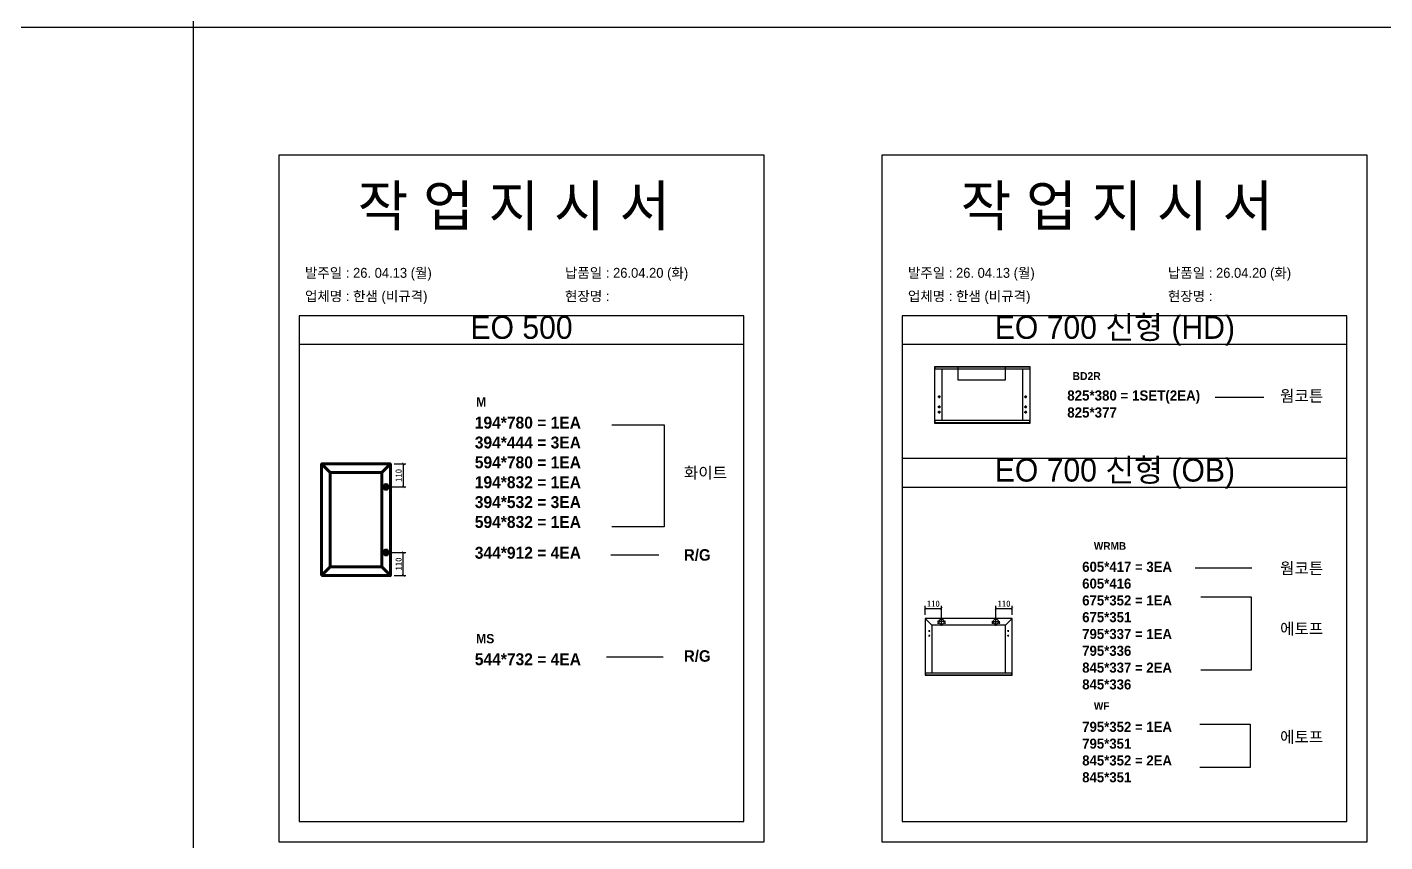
# Model space of a CAD drawing. Header units: millimetres. Extents: x -44117 to 256353, y -2095463 to 65325.
# Drawn here: x 109641 to 115021, y -866264 to -863036 of the extents above; entities that cross this region are included whole.
import ezdxf

# ---------------------------------------------------------------- set-up
doc = ezdxf.new("R2010")
doc.units = ezdxf.units.MM
doc.header["$LTSCALE"] = 10
doc.layers.add('Layer1', color=7, linetype='Continuous', lineweight=70)
doc.styles.add('MtX_Gulim', font='')
doc.styles.get('MtX_Gulim').set_extended_font_data('Gulim', bold=True)
doc.dimstyles.new('ISO-25', dxfattribs={"dimtxt": 2.5, "dimasz": 2.5, "dimexe": 1, "dimexo": 1, "dimtad": 1, "dimtxsty": 'Standard', "dimblk": 'ARCHTICK', "dimcen": 2.5, "dimadec": 0, "dimazin": 0, "dimtfac": 1, "dimtmove": 0, "dimatfit": 3, "dimfxl": 0, "dimarcsym": 0})

# ---------------------------------------------------------------- blocks, each defined once
blk = doc.blocks.new('_ArchTick')
at = {"color": 0, "linetype": 'ByBlock', "const_width": 0.15}
blk.add_lwpolyline([(-0.5, -0.5), (0.5, 0.5)], dxfattribs=at)
blk = doc.blocks.new('*D5615')
at = {"color": 0, "lineweight": -2}
for p, q in [((113199.4, -865363.5), (113199.4, -865328.9)), ((113199.4, -865338.9), (113263.9, -865338.9)), ((113263.9, -865376.2), (113263.9, -865328.9))]:
    blk.add_line(p, q, dxfattribs=at)
at = {"layer": 'Defpoints', "color": 0}
for p in [(113199.4, -865378.5), (113263.9, -865338.9), (113263.9, -865391.2)]:
    blk.add_point(p, dxfattribs=at)
at = {"color": 0, "lineweight": -2, "xscale": 10, "yscale": 10, "zscale": 10, "rotation": 180}
blk.add_blockref('_ArchTick', (113199.4, -865338.9), dxfattribs=at)
at = {"color": 0, "lineweight": -2, "xscale": 10, "yscale": 10, "zscale": 10}
blk.add_blockref('_ArchTick', (113263.9, -865338.9), dxfattribs=at)
at = {"color": 0, "insert": (113231.7, -865320.1), "char_height": 25, "attachment_point": 5}
blk.add_mtext('110', dxfattribs=at)
blk = doc.blocks.new('*D5616')
at = {"color": 0, "lineweight": -2}
for p, q in [((113479.5, -865376.2), (113479.5, -865328.9)), ((113479.5, -865338.9), (113544, -865338.9)), ((113544, -865363.5), (113544, -865328.9))]:
    blk.add_line(p, q, dxfattribs=at)
at = {"layer": 'Defpoints', "color": 0}
for p in [(113544, -865338.9), (113544, -865378.5), (113479.5, -865391.2)]:
    blk.add_point(p, dxfattribs=at)
at = {"color": 0, "lineweight": -2, "xscale": 10, "yscale": 10, "zscale": 10, "rotation": 180}
blk.add_blockref('_ArchTick', (113479.5, -865338.9), dxfattribs=at)
at = {"color": 0, "lineweight": -2, "xscale": 10, "yscale": 10, "zscale": 10}
blk.add_blockref('_ArchTick', (113544, -865338.9), dxfattribs=at)
at = {"color": 0, "insert": (113511.7, -865320.1), "char_height": 25, "attachment_point": 5}
blk.add_mtext('110', dxfattribs=at)
blk = doc.blocks.new('*D5617')
at = {"color": 0, "lineweight": -2}
for p, q in [((111095.5, -864766), (111141.4, -864766)), ((111131.4, -864766), (111131.4, -864857.4)), ((111078, -864857.4), (111141.4, -864857.4))]:
    blk.add_line(p, q, dxfattribs=at)
at = {"layer": 'Defpoints', "color": 0}
for p in [(111080.5, -864766), (111063, -864857.4), (111131.4, -864857.4)]:
    blk.add_point(p, dxfattribs=at)
at = {"color": 0, "lineweight": -2, "xscale": 10, "yscale": 10, "zscale": 10}
for p, rotation in [((111131.4, -864766), 90), ((111131.4, -864857.4), 270)]:
    blk.add_blockref('_ArchTick', p, dxfattribs=dict(at, rotation=rotation))
at = {"color": 0, "insert": (111112.7, -864811.7), "char_height": 25, "attachment_point": 5, "rotation": 90}
blk.add_mtext('110', dxfattribs=at)
blk = doc.blocks.new('*D5618')
at = {"color": 0, "lineweight": -2}
for p, q in [((111078, -865116.9), (111141.4, -865116.9)), ((111131.4, -865208.3), (111131.4, -865116.9)), ((111095.5, -865208.3), (111141.4, -865208.3))]:
    blk.add_line(p, q, dxfattribs=at)
at = {"layer": 'Defpoints', "color": 0}
for p in [(111063, -865116.9), (111131.4, -865116.9), (111080.5, -865208.3)]:
    blk.add_point(p, dxfattribs=at)
at = {"color": 0, "lineweight": -2, "xscale": 10, "yscale": 10, "zscale": 10}
for p, rotation in [((111131.4, -865116.9), 90), ((111131.4, -865208.3), 270)]:
    blk.add_blockref('_ArchTick', p, dxfattribs=dict(at, rotation=rotation))
at = {"color": 0, "insert": (111112.7, -865162.6), "char_height": 25, "attachment_point": 5, "rotation": 90}
blk.add_mtext('110', dxfattribs=at)

msp = doc.modelspace()

# ---------------------------------------------------------------- linework, layer by layer
at = {"color": 1}
for p, q in [((104260.77588, -863035.78063), (196529.92274, -863035.78063)), ((104260.77588, -863035.78063), (196529.92274, -863035.78063)), ((106472.62401, -863035.78063), (198741.77087, -863035.78063)), ((106472.62401, -863035.78063), (198741.77087, -863035.78063))]:
    msp.add_line(p, q, dxfattribs=at)
for p, q in [((112481.16866, -864179.13065), (110718.24505, -864179.13065)), ((114870.48162, -864179.13065), (113107.55801, -864179.13065)), ((112481.16866, -864293.60621), (110718.24505, -864293.60621)), ((114870.48162, -864293.60621), (113107.55801, -864293.60621)), ((113236.56631, -864381.71354), (113236.56631, -864603.98436)), ((113615.5094, -864382.28673), (113236.56631, -864382.28673)), ((113615.5094, -864390.94829), (113236.56631, -864390.94829)), ((113615.19096, -864381.3951), (113236.88475, -864381.3951)), ((113238.1585, -864381.3951), (113238.1585, -864390.94829)), ((113265.22587, -864390.94829), (113265.22587, -864594.74962)), ((113586.84984, -864594.74962), (113586.84984, -864390.94829)), ((113613.9172, -864381.3951), (113613.9172, -864390.94829)), ((113615.5094, -864603.98436), (113615.5094, -864381.71354)), ((113259.97161, -864499.85462), (113249.46311, -864499.85462)), ((113254.71736, -864494.60037), (113254.71736, -864505.10887)), ((113592.10409, -864499.85462), (113602.6126, -864499.85462)), ((113597.35835, -864494.60037), (113597.35835, -864505.10887)), ((114541.34583, -864503.19175), (114348.28516, -864503.19175)), ((113259.97161, -864540.61489), (113249.46311, -864540.61489)), ((113259.97161, -864560.99502), (113249.46311, -864560.99502)), ((113254.71736, -864535.36063), (113254.71736, -864545.86914)), ((113254.71736, -864555.74077), (113254.71736, -864566.24927)), ((113592.10409, -864540.61489), (113602.6126, -864540.61489)), ((113592.10409, -864560.99502), (113602.6126, -864560.99502)), ((113597.35835, -864535.36063), (113597.35835, -864545.86914)), ((113597.35835, -864555.74077), (113597.35835, -864566.24927)), ((113615.5094, -864594.74962), (113236.56631, -864594.74962)), ((113615.5094, -864603.41117), (113236.56631, -864603.41117)), ((113236.88475, -864604.3028), (113615.19096, -864604.3028)), ((113238.1585, -864594.74962), (113238.1585, -864604.3028)), ((113613.9172, -864604.3028), (113613.9172, -864594.74962)), ((114870.48162, -864744.66007), (113107.55801, -864744.66007)), ((114870.48162, -864859.13563), (113107.55801, -864859.13563)), ((111953.78542, -865125.99563), (112143.27089, -865125.99563)), ((114269.01527, -865177.49161), (114494.34158, -865177.49161)), ((113199.12129, -865378.47646), (113199.12129, -865602.81679)), ((113225.46204, -865404.81722), (113199.20797, -865378.26719)), ((113544.00712, -865378.1805), (113199.41725, -865378.1805)), ((113263.93729, -865407.34631), (113263.93729, -865375.05948)), ((113479.48708, -865407.34631), (113479.48708, -865375.05948)), ((113517.96233, -865404.81722), (113544.2164, -865378.26719)), ((113544.30308, -865602.81679), (113544.30308, -865378.47646)), ((113212.43965, -865427.90237), (113218.35892, -865427.90237)), ((113215.39928, -865424.94273), (113215.39928, -865430.862)), ((113225.46204, -865404.81722), (113225.46204, -865594.82578)), ((113517.96233, -865404.81722), (113225.46204, -865404.81722)), ((113280.08072, -865391.20289), (113247.79388, -865391.20289)), ((113252.98665, -865397.12216), (113248.25123, -865397.12216)), ((113250.61894, -865394.75446), (113250.61894, -865399.48987)), ((113279.62336, -865397.12216), (113274.88795, -865397.12216)), ((113277.25565, -865394.75446), (113277.25565, -865399.48987)), ((113463.34366, -865391.20289), (113495.6305, -865391.20289)), ((113468.53644, -865397.12216), (113463.80102, -865397.12216)), ((113466.16873, -865394.75446), (113466.16873, -865399.48987)), ((113495.17315, -865397.12216), (113490.43773, -865397.12216)), ((113492.80544, -865394.75446), (113492.80544, -865399.48987)), ((113517.96233, -865594.23385), (113517.96233, -865404.81722)), ((113530.98473, -865427.90237), (113525.06546, -865427.90237)), ((113528.0251, -865424.94273), (113528.0251, -865430.862)), ((113212.43965, -865446.84403), (113218.35892, -865446.84403)), ((113215.39928, -865443.8844), (113215.39928, -865449.80367)), ((113530.98473, -865446.84403), (113525.06546, -865446.84403)), ((113528.0251, -865443.8844), (113528.0251, -865449.80367)), ((111935.90944, -865529.99295), (112161.14688, -865529.99295)), ((113199.12129, -865594.23385), (113544.30308, -865594.23385)), ((113199.12129, -865602.28406), (113544.00712, -865602.28406)), ((113199.41725, -865603.11275), (113544.00712, -865603.11275)), ((113200.6011, -865594.23385), (113200.6011, -865603.11275)), ((113542.82327, -865603.11275), (113542.82327, -865594.23385))]:
    msp.add_line(p, q)
for p in [(110300.49669, 21924.9366), (110300.49669, 14161.07811), (110300.49669, 18584.38997), (110300.49669, 10820.53148), (110300.49669, 18627.87121), (110300.49669, 10864.01272), (110300.49669, 15287.32457), (110300.49669, 7523.46608), (110300.49669, 3746.75115), (110300.49669, 21924.9366), (110300.49669, 14161.07811), (110300.49669, 18584.38997), (110300.49669, 10820.53148), (110300.49669, 18627.87121), (110300.49669, 10864.01272), (110300.49669, 15287.32457), (110300.49669, 7523.46608), (110300.49669, 3746.75115), (110300.49669, 21924.9366), (110300.49669, 14161.07811), (110300.49669, 18584.38997), (110300.49669, 10820.53148), (110300.49669, 18627.87121), (110300.49669, 10864.01272), (110300.49669, 15287.32457), (110300.49669, 7523.46608), (110300.49669, 3746.75115), (110300.49669, 21924.9366), (110300.49669, 14161.07811), (110300.49669, 18584.38997), (110300.49669, 10820.53148), (110300.49669, 18627.87121), (110300.49669, 10864.01272), (110300.49669, 15287.32457), (110300.49669, 7523.46608), (110300.49669, 3746.75115), (110300.49669, 21924.9366), (110300.49669, 14161.07811), (110300.49669, 18584.38997), (110300.49669, 10820.53148), (110300.49669, 18627.87121), (110300.49669, 10864.01272), (110300.49669, 15287.32457), (110300.49669, 7523.46608), (110300.49669, 3746.75115), (110300.49669, 21924.9366), (110300.49669, 14161.07811), (110300.49669, 18584.38997), (110300.49669, 10820.53148), (110300.49669, 18627.87121), (110300.49669, 10864.01272), (110300.49669, 15287.32457), (110300.49669, 7523.46608), (110300.49669, 3746.75115), (110300.49669, 21924.9366), (110300.49669, 14161.07811), (110300.49669, 18584.38997), (110300.49669, 10820.53148), (110300.49669, 18627.87121), (110300.49669, 10864.01272), (110300.49669, 15287.32457), (110300.49669, 7523.46608), (110300.49669, 3746.75115), (110300.49669, 21924.9366), (110300.49669, 14161.07811), (110300.49669, 18584.38997), (110300.49669, 10820.53148), (110300.49669, 18627.87121), (110300.49669, 10864.01272), (110300.49669, 15287.32457), (110300.49669, 7523.46608), (110300.49669, 3746.75115), (110300.49669, 21924.9366), (110300.49669, 14161.07811), (110300.49669, 18584.38997), (110300.49669, 10820.53148), (110300.49669, 18627.87121), (110300.49669, 10864.01272), (110300.49669, 15287.32457), (110300.49669, 7523.46608), (110300.49669, 3746.75115), (110300.49669, 21924.9366), (110300.49669, 14161.07811), (110300.49669, 18584.38997), (110300.49669, 10820.53148), (110300.49669, 18627.87121), (110300.49669, 10864.01272), (110300.49669, 15287.32457), (110300.49669, 7523.46608), (110300.49669, 3746.75115), (110300.49669, 12702.87182), (110300.49669, 4939.01333), (110300.49669, 9362.32519), (110300.49669, 1598.4667), (110300.49669, 9405.80642), (110300.49669, 1641.94794), (110300.49669, 6065.25979), (110300.49669, -1698.5987), (110300.49669, -5475.31363), (110300.49669, 12702.87182), (110300.49669, 4939.01333), (110300.49669, 9362.32519), (110300.49669, 1598.4667), (110300.49669, 9405.80642), (110300.49669, 1641.94794), (110300.49669, 6065.25979), (110300.49669, -1698.5987), (110300.49669, -5475.31363), (110300.49669, 12702.87182), (110300.49669, 4939.01333), (110300.49669, 9362.32519), (110300.49669, 1598.4667), (110300.49669, 9405.80642), (110300.49669, 1641.94794), (110300.49669, 6065.25979), (110300.49669, -1698.5987), (110300.49669, -5475.31363), (110300.49669, 12702.87182), (110300.49669, 4939.01333), (110300.49669, 9362.32519), (110300.49669, 1598.4667), (110300.49669, 9405.80642), (110300.49669, 1641.94794), (110300.49669, 6065.25979), (110300.49669, -1698.5987), (110300.49669, -5475.31363), (110300.49669, 12702.87182), (110300.49669, 4939.01333), (110300.49669, 9362.32519), (110300.49669, 1598.4667), (110300.49669, 9405.80642), (110300.49669, 1641.94794), (110300.49669, 6065.25979), (110300.49669, -1698.5987), (110300.49669, -5475.31363)]:
    msp.add_xline(p, (0, 1), dxfattribs=at)
for points in [[(110638.11216, -866263.53629), (112561.30155, -866263.53629), (112561.30155, -863543.59701), (110638.11216, -863543.59701)], [(113027.42512, -866263.53629), (114950.61451, -866263.53629), (114950.61451, -863543.59701), (113027.42512, -863543.59701)]]:
    msp.add_lwpolyline(points, close=True)
for points in [[(110718.24505, -864179.13065), (110718.24505, -866183.40339), (112481.16866, -866183.40339), (112481.16866, -864179.13065)], [(113107.55801, -864179.13065), (113107.55801, -866183.40339), (114870.48162, -866183.40339), (114870.48162, -864179.13065)], [(113516.43724, -864381.3951), (113516.43724, -864434.89989), (113330.69455, -864434.89989), (113330.69455, -864381.3951)], [(111957.36062, -864611.16718), (112164.72208, -864611.16718), (112164.72208, -865015.16451), (111957.36062, -865015.16451)], [(114291.082, -865293.31041), (114491.29306, -865293.31041), (114491.29306, -865582.90141), (114291.082, -865582.90141)], [(114287.5068, -865797.41326), (114487.71786, -865797.41326), (114487.71786, -865969.02274), (114287.5068, -865969.02274)]]:
    msp.add_lwpolyline(points)
for centre, radius in [((113254.71736, -864499.85462), 3.1844), ((113597.35835, -864499.85462), 3.1844), ((113254.71736, -864540.61489), 3.1844), ((113254.71736, -864560.99502), 3.1844), ((113597.35835, -864540.61489), 3.1844), ((113597.35835, -864560.99502), 3.1844), ((113215.39928, -865427.90237), 0.88789), ((113250.61894, -865397.12216), 0.94708), ((113263.93729, -865391.20289), 10.35872), ((113277.25565, -865397.12216), 0.94708), ((113466.16873, -865397.12216), 0.94708), ((113479.48708, -865391.20289), 10.35872), ((113492.80544, -865397.12216), 0.94708), ((113528.0251, -865427.90237), 0.88789), ((113215.39928, -865446.84403), 0.88789), ((113528.0251, -865446.84403), 0.88789)]:
    msp.add_circle(centre, radius)
for centre, radius, start, end in [((113236.88475, -864381.71354), 0.31844, 90, 180), ((113615.19096, -864381.71354), 0.31844, 0, 90), ((113236.88475, -864603.98436), 0.31844, 180, 270), ((113615.19096, -864603.98436), 0.31844, 270, 0), ((113199.41725, -865378.47646), 0.29596, 90, 180), ((113544.00712, -865378.47646), 0.29596, 0, 90), ((113199.41725, -865602.81679), 0.29596, 180, 270), ((113544.00712, -865602.81679), 0.29596, 270, 0)]:
    msp.add_arc(centre, radius, start, end)
at = {"layer": 'Layer1'}
for p, q in [((110841.36397, -864800.11058), (110807.2084, -864765.95501)), ((111046.29739, -864800.11058), (111080.45296, -864765.95501)), ((111063.00939, -864843.23144), (111063.00939, -864871.62574)), ((111063.00939, -865131.06051), (111063.00939, -865102.66622)), ((110807.2084, -865208.33695), (110841.36397, -865174.18138)), ((111080.45296, -865208.33695), (111046.29739, -865174.18138)), ((111046.29739, -865174.18138), (111080.45296, -865208.33695))]:
    msp.add_line(p, q, dxfattribs=at)
for points in [[(110807.2084, -865208.33695), (111080.45296, -865208.33695), (111080.45296, -864765.95501), (110807.2084, -864765.95501)], [(110841.36397, -865174.18138), (111046.29739, -865174.18138), (111046.29739, -864800.11058), (110841.36397, -864800.11058)], [(111077.20654, -864857.42859), (111048.81225, -864857.42859)], [(111077.20654, -865116.86337), (111048.81225, -865116.86337)]]:
    msp.add_lwpolyline(points, close=True, dxfattribs=at)
for centre in [(111063.00939, -864857.42859), (111063.00939, -865116.86337)]:
    msp.add_circle(centre, 9.46476, dxfattribs=at)

# ---------------------------------------------------------------- texts
at = {"linetype": 'Continuous', "style": 'MtX_Gulim'}
for s, height, p in [('BD2R', 31.421769, (113783.13621, -864433.90575)), ('M', 36.77584, (111419.947, -864539.44673)), ('WRMB', 30.315933, (113867.76931, -865106.38625)), ('MS', 36.775844, (111419.947, -865476.98642)), ('WF', 30.315933, (113867.76931, -865740.51884))]:
    msp.add_text(s, height=height, dxfattribs=at).set_placement(p)
at = {"attachment_point": 1}
for s, width, gutter_width, heights, insert, char_height in [('{\\fGulim|b0|i0|c129|p50;작 업 지 시 서}', 3786.0728481, 14.30944, [-178.40505], (110950.40905, -863662.83762), 160.2657825), ('{\\fGulim|b0|i0|c129|p50;작 업 지 시 서}', 3786.0728481, 14.30944, [-178.40505], (113339.722, -863662.83762), 160.2657825), ('\\pt11;{\\fGulim|b0|i0|c129|p50;발주일 : 26. 04.13 (월)}', 3786.0728481, 14.30944, [39.49878], (110741.56616, -863989.58134), 39.2651167), ('{\\fGulim|b0|i0|c129|p50;납품일 : 26.04.20 (화)}', 3786.0728481, 14.30944, [40.16974], (111771.82099, -863989.58134), 39.2651167), ('\\pt11;{\\fGulim|b0|i0|c129|p50;발주일 : 26. 04.13 (월)}', 3786.0728481, 14.30944, [39.49878], (113130.87912, -863989.58134), 39.2651167), ('{\\fGulim|b0|i0|c129|p50;납품일 : 26.04.20 (화)}', 3786.0728481, 14.30944, [40.16974], (114161.13394, -863989.58134), 39.2651167), ('{\\fGulim|b0|i0|c129|p50;업체명 : 한샘 (비규격)}', 3786.0728481, 14.30944, [41.34032], (110741.56616, -864081.91295), 39.2651167), ('{\\fGulim|b0|i0|c129|p50;현장명 : }', 3786.0728481, 14.30944, [-43.81381], (111771.82099, -864081.91295), 39.2651167), ('{\\fGulim|b0|i0|c129|p50;업체명 : 한샘 (비규격)}', 3786.0728481, 14.30944, [41.34032], (113130.87912, -864081.91295), 39.2651167), ('{\\fGulim|b0|i0|c129|p50;현장명 : }', 3786.0728481, 14.30944, [-43.81381], (114161.13394, -864081.91295), 39.2651167), ('{\\fGulim|b0|i0|c129|p50;EO 500}', 2155.3243433, 8.14604, [-93.54386], (111397.55319, -864179.41841), 91.2356303), ('{\\fGulim|b0|i0|c129|p50;EO 700 신형 (HD)}', 2155.3243433, 8.14604, [-114.80382], (113475.10566, -864179.41841), 91.2356303), ('{\\f굴림|b1|i0|c129|p50;825*380 = 1SET(2EA)\\P\\C1;825*377}', 12198.822037, 156.88766, [-113.2366], (113762.31304, -864474.86422), 40.342541), ('{\\f굴림|b1|i0|c129|p50;웜코튼}', 13746.5878503, 176.7933, [-49.06916], (114605.69938, -864474.07043), 45.4611341), ('{\\f굴림|b1|i0|c129|p50;194*780 = 1EA\\P394*444 = 3EA\\P594*780 = 1EA\\P194*832 = 1EA\\P394*532 = 3EA\\P594*832 = 1EA}', 14277.4258488, 183.62035, [-442.74988], (111414.69525, -864578.98823), 47.2166605), ('{\\fGulim|b0|i0|c129|p50;EO 700 신형 (OB)}', 2155.3243433, 8.14604, [-114.80382], (113475.10566, -864744.94783), 91.2356303), ('{\\f굴림|b1|i0|c129|p50;화이트}', 13746.5878503, 176.7933, [-50.51237], (112243.37643, -864778.68173), 45.4611341), ('{\\f굴림|b1|i0|c129|p50;344*912 = 4EA}', 14277.4258488, 183.62035, [-48.65315], (111414.69525, -865094.65462), 47.2166605), ('{\\f굴림|b1|i0|c129|p50;R/G}', 13746.5878503, 176.7933, [-54.90214], (112243.37643, -865104.02471), 45.4611341), ('{\\f굴림|b1|i0|c129|p50;605*417 = 3EA\\P\\C1;605*416\\P\\C256;675*352 = 1EA\\P\\C1;675*351\\P\\C256;795*337 = 1EA\\P\\C1;795*336\\P\\C256;845*337 = 2EA\\P\\C1;845*336}', 12072.7918459, 155.2668, [-507.46894], (113821.57209, -865153.86685), 39.9257485), ('{\\f굴림|b1|i0|c129|p50;웜코튼}', 13746.5878503, 176.7933, [-49.06916], (114605.69938, -865156.93316), 45.4611341), ('{\\f굴림|b1|i0|c129|p50;에토프}', 13746.5878503, 176.7933, [-50.57251], (114605.69938, -865396.4714), 45.4611341), ('{\\f굴림|b1|i0|c129|p50;544*732 = 4EA}', 14277.4258488, 183.62035, [-48.65315], (111414.69525, -865516.52793), 47.2166605), ('{\\f굴림|b1|i0|c129|p50;R/G}', 13746.5878503, 176.7933, [-54.90214], (112243.37643, -865504.44683), 45.4611341), ('{\\f굴림|b1|i0|c129|p50;795*352 = 1EA\\P\\C1;795*351\\P\\C256;845*352 = 2EA\\P\\C1;845*351}', 12072.7918459, 155.2668, [-240.98041], (113821.57209, -865787.99944), 39.9257485), ('{\\f굴림|b1|i0|c129|p50;에토프}', 13746.5878503, 176.7933, [-50.57251], (114605.69938, -865825.4951), 45.4611341)]:
    msp.add_mtext_dynamic_manual_height_columns(s, width=width, gutter_width=gutter_width, heights=heights, dxfattribs=dict(at, insert=insert, char_height=char_height))

# ---------------------------------------------------------------- dimensions: what is measured, and where the dimension line sits
for base, p1, p2, angle, picture, middle in [((111131.43205, -864857.42859), (111080.45296, -864765.95501), (111063.00939, -864857.42859), 90, '*D5617', (111112.68205, -864811.6918)), ((111131.43205, -865116.86337), (111080.45296, -865208.33695), (111063.00939, -865116.86337), 270, '*D5618', (111112.68205, -865162.60016))]:
    dim = msp.add_linear_dim(base=base, p1=p1, p2=p2, angle=angle, text='110', dimstyle='ISO-25', override={"dimscale": 10, "dimasz": 1, "dimexo": 1.5, "dimtxsty": 'Standard'})
    dim.commit()
    dim.dimension.update_dxf_attribs({"geometry": picture, "text_midpoint": middle})
for base, p1, p2, picture, middle in [((113263.9373, -865338.89606), (113199.41725, -865378.47646), (113263.9373, -865391.20289), '*D5615', (113231.67727, -865320.14606)), ((113544.00712, -865338.89606), (113479.48708, -865391.20289), (113544.00712, -865378.47646), '*D5616', (113511.7471, -865320.14606))]:
    dim = msp.add_linear_dim(base=base, p1=p1, p2=p2, text='110', dimstyle='ISO-25', override={"dimscale": 10, "dimasz": 1, "dimexo": 1.5, "dimtxsty": 'Standard'})
    dim.commit()
    dim.dimension.update_dxf_attribs({"geometry": picture, "text_midpoint": middle})

doc.saveas('drawing.dxf')
